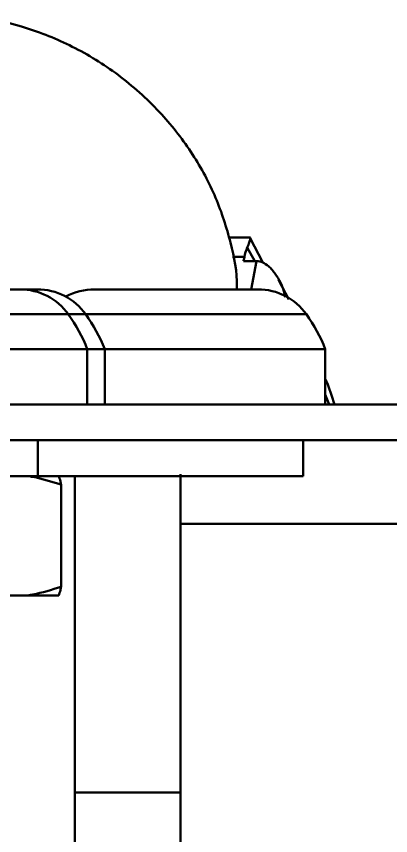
# Model space of a CAD drawing. Header units: millimetres. Extents: x 263 to 2983, y 441 to 2500.
# Drawn here: x 1633.48 to 1646.03, y 2471.65 to 2499.1 of the extents above; entities that cross this region are included whole.
import ezdxf

# ---------------------------------------------------------------- set-up
doc = ezdxf.new("R2010")
doc.units = ezdxf.units.MM
doc.header["$LTSCALE"] = 0.5
doc.layers.add('BOL', color=7, linetype='Continuous', lineweight=50)

msp = doc.modelspace()

# ---------------------------------------------------------------- linework, layer by layer
at = {"layer": 'BOL'}
for p, q in [((1641.31, 2491.683), (1640.607, 2491.683)), ((1641.748, 2490.847), (1641.317, 2491.663)), ((1641.48, 2490.896), (1641.224, 2491.348)), ((1641.131, 2491.045), (1640.732, 2491.045)), ((1641.131, 2491.045), (1641.102, 2490.896)), ((1641.535, 2490.896), (1641.102, 2490.896)), ((1641.352, 2489.95), (1641.535, 2490.896)), ((1642.622, 2489.611), (1642.267, 2490.274)), ((1631.903, 2489.95), (1633.601, 2489.95)), ((1633.601, 2489.95), (1634.129, 2489.95)), ((1634.129, 2489.95), (1634.184, 2489.95)), ((1636.102, 2489.95), (1636.457, 2489.95)), ((1636.457, 2489.95), (1640.191, 2489.95)), ((1640.191, 2489.95), (1641.582, 2489.95)), ((1632.521, 2489.116), (1635.225, 2489.116)), ((1635.225, 2489.116), (1635.808, 2489.116)), ((1635.808, 2489.116), (1643.206, 2489.116)), ((1632.763, 2487.95), (1635.861, 2487.95)), ((1635.861, 2486.096), (1635.861, 2487.95)), ((1635.861, 2487.95), (1636.444, 2487.95)), ((1636.444, 2486.096), (1636.444, 2487.95)), ((1636.444, 2487.95), (1643.842, 2487.95)), ((1643.842, 2486.096), (1643.842, 2487.95)), ((1643.969, 2486.096), (1643.842, 2486.427)), ((1512.739, 2486.096), (2400.823, 2486.096)), ((1512.739, 2484.896), (2400.823, 2484.896)), ((1634.208, 2483.696), (1634.208, 2484.896)), ((1643.1, 2483.696), (1643.1, 2484.896)), ((1638.983, 2482.096), (1638.983, 2483.756)), ((1634.208, 2483.696), (1626.234, 2483.696)), ((1643.1, 2483.696), (1634.208, 2483.696)), ((1635.444, 2283.896), (1635.444, 2483.696)), ((1634.982, 2483.407), (1634.982, 2479.985)), ((1728.983, 2482.096), (1638.983, 2482.096)), ((1638.983, 2456.096), (1638.983, 2482.096)), ((1632.227, 2479.696), (1633.871, 2479.696)), ((1634.909, 2479.696), (1633.871, 2479.696)), ((1638.983, 2473.096), (1635.444, 2473.096))]:
    msp.add_line(p, q, dxfattribs=at)
for centre, radius, start, end in [((1642.52, 2490.786), 1.413, 156.5752, 169.446), ((1633.601, 2487.95), 2, 35.6925, 90), ((1634.184, 2487.95), 2, 35.6925, 90), ((1636.102, 2487.95), 2, 90, 118.6582), ((1641.582, 2487.95), 2, 35.6925, 90), ((1630.861, 2485.981), 5.373, 21.4863, 35.6925), ((1631.444, 2485.981), 5.373, 21.4863, 35.6925), ((1638.842, 2485.981), 5.373, 21.4863, 35.6925)]:
    msp.add_arc(centre, radius, start, end, dxfattribs=at)
for points, knots in [([(1640.875, 2489.95), (1640.876, 2489.98), (1640.899, 2490.502), (1640.681, 2491.548), (1640.206, 2493.049), (1639.421, 2494.504), (1638.357, 2495.883), (1637.029, 2497.096), (1635.498, 2498.069), (1633.891, 2498.722), (1632.55, 2499.064), (1631.764, 2499.088), (1631.522, 2499.096)], [0, 0, 0, 0, 0.006515, 0.113449, 0.225351, 0.340717, 0.45832, 0.587174, 0.712445, 0.833086, 0.948397, 1, 1, 1, 1]), ([(1641.31, 2491.682), (1641.31, 2491.682), (1641.335, 2491.701), (1641.33, 2491.648), (1641.303, 2491.535), (1641.25, 2491.41), (1641.224, 2491.348)], [0, 0, 0, 0, 0.0107553, 0.4191391, 0.7088563, 1, 1, 1, 1]), ([(1642.49, 2489.69), (1642.477, 2489.758), (1642.424, 2490.028), (1642.234, 2490.396), (1641.974, 2490.71), (1641.746, 2490.867), (1641.606, 2490.887), (1641.535, 2490.896)], [0, 0, 0, 0, 0.125145, 0.495616, 0.717447, 0.858166, 1, 1, 1, 1]), ([(1644.148, 2486.096), (1644.062, 2486.368), (1643.968, 2486.665), (1643.852, 2486.928), (1643.842, 2486.949)], [0, 0, 0, 0, 0.918107, 1, 1, 1, 1]), ([(1633.871, 2483.696), (1633.926, 2483.686), (1634.301, 2483.621), (1634.669, 2483.506), (1634.982, 2483.407)], [0, 0, 0, 0, 0.145984, 1, 1, 1, 1]), ([(1634.982, 2483.407), (1634.975, 2483.445), (1634.951, 2483.568), (1634.926, 2483.643), (1634.909, 2483.696)], [0, 0, 0, 0, 0.309698, 1, 1, 1, 1]), ([(1633.871, 2479.696), (1633.926, 2479.705), (1634.301, 2479.77), (1634.669, 2479.886), (1634.982, 2479.985)], [0, 0, 0, 0, 0.145981, 1, 1, 1, 1]), ([(1634.982, 2479.985), (1634.975, 2479.947), (1634.951, 2479.824), (1634.926, 2479.748), (1634.909, 2479.696)], [0, 0, 0, 0, 0.309695, 1, 1, 1, 1])]:
    msp.add_open_spline(points, degree=3, knots=knots, dxfattribs=at)

doc.saveas('drawing.dxf')
